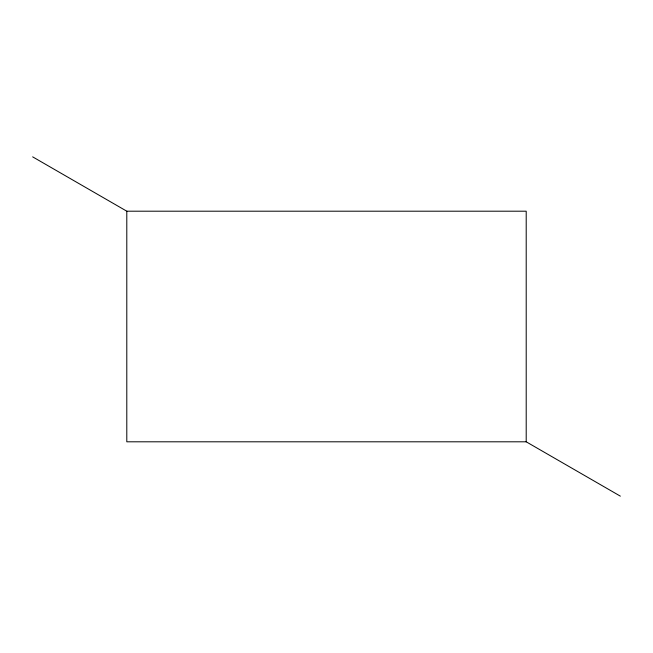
<?xml version="1.0" encoding="UTF-8"?>
<svg xmlns="http://www.w3.org/2000/svg" width="653" height="653" viewBox="0 0 653 653"><rect width="100%" height="100%" fill="white"/><g stroke="black" fill="none" stroke-linecap="round" stroke-linejoin="round"><path stroke-width="0.98" d="M32.65 156.851L126.796 211.197L526.204 211.197L526.204 441.803L620.35 496.149M526.204 441.803L126.796 441.803L126.796 211.197"/></g></svg>
